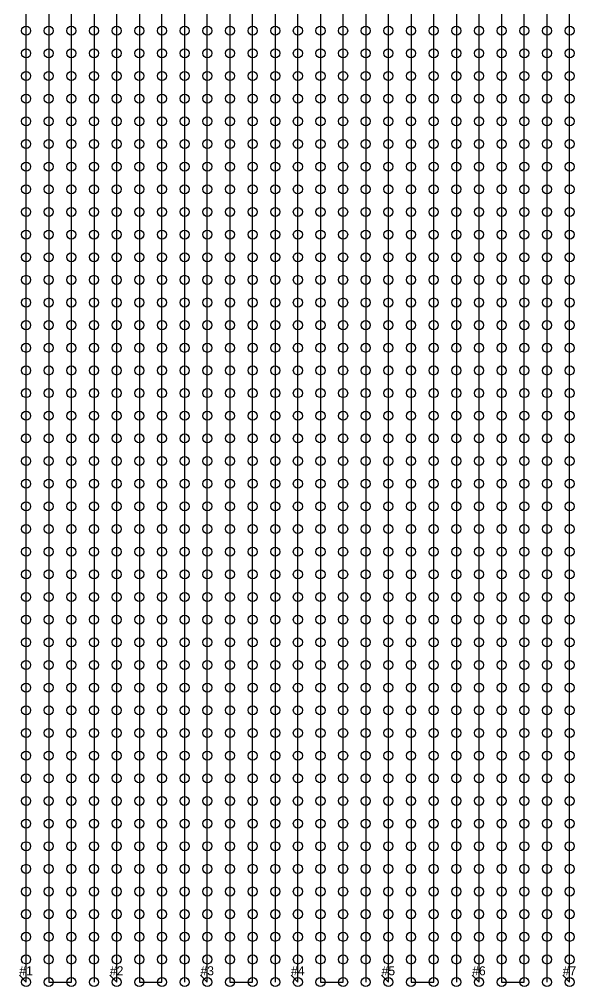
# Model space of a CAD drawing. Extents: x 974 to 1025, y 916 to 1085.
# Drawn here: x 973.7 to 998.27, y 915.8 to 958.5 of the extents above; entities that cross this region are included whole.
import ezdxf

# ---------------------------------------------------------------- set-up
doc = ezdxf.new("R2010")
doc.units = 0
doc.layers.get('0').update_dxf_attribs({"color": 22, "linetype": 'CONTINUOUS'})

msp = doc.modelspace()

# ---------------------------------------------------------------- linework, layer by layer
for p, q in [((974, 958), (974, 959)), ((975, 959), (975, 958)), ((976, 958), (976, 959)), ((977, 959), (977, 958)), ((978, 958), (978, 959)), ((979, 959), (979, 958)), ((980, 958), (980, 959)), ((981, 959), (981, 958)), ((982, 958), (982, 959)), ((983, 959), (983, 958)), ((984, 958), (984, 959)), ((985, 959), (985, 958)), ((986, 958), (986, 959)), ((987, 959), (987, 958)), ((988, 958), (988, 959)), ((989, 959), (989, 958)), ((990, 958), (990, 959)), ((991, 959), (991, 958)), ((992, 958), (992, 959)), ((993, 959), (993, 958)), ((994, 958), (994, 959)), ((995, 959), (995, 958)), ((996, 958), (996, 959)), ((997, 959), (997, 958)), ((998, 958), (998, 959)), ((974, 957), (974, 958)), ((975, 958), (975, 957)), ((976, 957), (976, 958)), ((977, 958), (977, 957)), ((978, 957), (978, 958)), ((979, 958), (979, 957)), ((980, 957), (980, 958)), ((981, 958), (981, 957)), ((982, 957), (982, 958)), ((983, 958), (983, 957)), ((984, 957), (984, 958)), ((985, 958), (985, 957)), ((986, 957), (986, 958)), ((987, 958), (987, 957)), ((988, 957), (988, 958)), ((989, 958), (989, 957)), ((990, 957), (990, 958)), ((991, 958), (991, 957)), ((992, 957), (992, 958)), ((993, 958), (993, 957)), ((994, 957), (994, 958)), ((995, 958), (995, 957)), ((996, 957), (996, 958)), ((997, 958), (997, 957)), ((998, 957), (998, 958)), ((974, 956), (974, 957)), ((975, 957), (975, 956)), ((976, 956), (976, 957)), ((977, 957), (977, 956)), ((978, 956), (978, 957)), ((979, 957), (979, 956)), ((980, 956), (980, 957)), ((981, 957), (981, 956)), ((982, 956), (982, 957)), ((983, 957), (983, 956)), ((984, 956), (984, 957)), ((985, 957), (985, 956)), ((986, 956), (986, 957)), ((987, 957), (987, 956)), ((988, 956), (988, 957)), ((989, 957), (989, 956)), ((990, 956), (990, 957)), ((991, 957), (991, 956)), ((992, 956), (992, 957)), ((993, 957), (993, 956)), ((994, 956), (994, 957)), ((995, 957), (995, 956)), ((996, 956), (996, 957)), ((997, 957), (997, 956)), ((998, 956), (998, 957)), ((974, 955), (974, 956)), ((975, 956), (975, 955)), ((976, 955), (976, 956)), ((977, 956), (977, 955)), ((978, 955), (978, 956)), ((979, 956), (979, 955)), ((980, 955), (980, 956)), ((981, 956), (981, 955)), ((982, 955), (982, 956)), ((983, 956), (983, 955)), ((984, 955), (984, 956)), ((985, 956), (985, 955)), ((986, 955), (986, 956)), ((987, 956), (987, 955)), ((988, 955), (988, 956)), ((989, 956), (989, 955)), ((990, 955), (990, 956)), ((991, 956), (991, 955)), ((992, 955), (992, 956)), ((993, 956), (993, 955)), ((994, 955), (994, 956)), ((995, 956), (995, 955)), ((996, 955), (996, 956)), ((997, 956), (997, 955)), ((998, 955), (998, 956)), ((974, 954), (974, 955)), ((975, 955), (975, 954)), ((976, 954), (976, 955)), ((977, 955), (977, 954)), ((978, 954), (978, 955)), ((979, 955), (979, 954)), ((980, 954), (980, 955)), ((981, 955), (981, 954)), ((982, 954), (982, 955)), ((983, 955), (983, 954)), ((984, 954), (984, 955)), ((985, 955), (985, 954)), ((986, 954), (986, 955)), ((987, 955), (987, 954)), ((988, 954), (988, 955)), ((989, 955), (989, 954)), ((990, 954), (990, 955)), ((991, 955), (991, 954)), ((992, 954), (992, 955)), ((993, 955), (993, 954)), ((994, 954), (994, 955)), ((995, 955), (995, 954)), ((996, 954), (996, 955)), ((997, 955), (997, 954)), ((998, 954), (998, 955)), ((974, 953), (974, 954)), ((975, 954), (975, 953)), ((976, 953), (976, 954)), ((977, 954), (977, 953)), ((978, 953), (978, 954)), ((979, 954), (979, 953)), ((980, 953), (980, 954)), ((981, 954), (981, 953)), ((982, 953), (982, 954)), ((983, 954), (983, 953)), ((984, 953), (984, 954)), ((985, 954), (985, 953)), ((986, 953), (986, 954)), ((987, 954), (987, 953)), ((988, 953), (988, 954)), ((989, 954), (989, 953)), ((990, 953), (990, 954)), ((991, 954), (991, 953)), ((992, 953), (992, 954)), ((993, 954), (993, 953)), ((994, 953), (994, 954)), ((995, 954), (995, 953)), ((996, 953), (996, 954)), ((997, 954), (997, 953)), ((998, 953), (998, 954)), ((974, 952), (974, 953)), ((975, 953), (975, 952)), ((976, 952), (976, 953)), ((977, 953), (977, 952)), ((978, 952), (978, 953)), ((979, 953), (979, 952)), ((980, 952), (980, 953)), ((981, 953), (981, 952)), ((982, 952), (982, 953)), ((983, 953), (983, 952)), ((984, 952), (984, 953)), ((985, 953), (985, 952)), ((986, 952), (986, 953)), ((987, 953), (987, 952)), ((988, 952), (988, 953)), ((989, 953), (989, 952)), ((990, 952), (990, 953)), ((991, 953), (991, 952)), ((992, 952), (992, 953)), ((993, 953), (993, 952)), ((994, 952), (994, 953)), ((995, 953), (995, 952)), ((996, 952), (996, 953)), ((997, 953), (997, 952)), ((998, 952), (998, 953)), ((974, 951), (974, 952)), ((975, 952), (975, 951)), ((976, 951), (976, 952)), ((977, 952), (977, 951)), ((978, 951), (978, 952)), ((979, 952), (979, 951)), ((980, 951), (980, 952)), ((981, 952), (981, 951)), ((982, 951), (982, 952)), ((983, 952), (983, 951)), ((984, 951), (984, 952)), ((985, 952), (985, 951)), ((986, 951), (986, 952)), ((987, 952), (987, 951)), ((988, 951), (988, 952)), ((989, 952), (989, 951)), ((990, 951), (990, 952)), ((991, 952), (991, 951)), ((992, 951), (992, 952)), ((993, 952), (993, 951)), ((994, 951), (994, 952)), ((995, 952), (995, 951)), ((996, 951), (996, 952)), ((997, 952), (997, 951)), ((998, 951), (998, 952)), ((974, 950), (974, 951)), ((975, 951), (975, 950)), ((976, 950), (976, 951)), ((977, 951), (977, 950)), ((978, 950), (978, 951)), ((979, 951), (979, 950)), ((980, 950), (980, 951)), ((981, 951), (981, 950)), ((982, 950), (982, 951)), ((983, 951), (983, 950)), ((984, 950), (984, 951)), ((985, 951), (985, 950)), ((986, 950), (986, 951)), ((987, 951), (987, 950)), ((988, 950), (988, 951)), ((989, 951), (989, 950)), ((990, 950), (990, 951)), ((991, 951), (991, 950)), ((992, 950), (992, 951)), ((993, 951), (993, 950)), ((994, 950), (994, 951)), ((995, 951), (995, 950)), ((996, 950), (996, 951)), ((997, 951), (997, 950)), ((998, 950), (998, 951)), ((974, 949), (974, 950)), ((975, 950), (975, 949)), ((976, 949), (976, 950)), ((977, 950), (977, 949)), ((978, 949), (978, 950)), ((979, 950), (979, 949)), ((980, 949), (980, 950)), ((981, 950), (981, 949)), ((982, 949), (982, 950)), ((983, 950), (983, 949)), ((984, 949), (984, 950)), ((985, 950), (985, 949)), ((986, 949), (986, 950)), ((987, 950), (987, 949)), ((988, 949), (988, 950)), ((989, 950), (989, 949)), ((990, 949), (990, 950)), ((991, 950), (991, 949)), ((992, 949), (992, 950)), ((993, 950), (993, 949)), ((994, 949), (994, 950)), ((995, 950), (995, 949)), ((996, 949), (996, 950)), ((997, 950), (997, 949)), ((998, 949), (998, 950)), ((974, 948), (974, 949)), ((975, 949), (975, 948)), ((976, 948), (976, 949)), ((977, 949), (977, 948)), ((978, 948), (978, 949)), ((979, 949), (979, 948)), ((980, 948), (980, 949)), ((981, 949), (981, 948)), ((982, 948), (982, 949)), ((983, 949), (983, 948)), ((984, 948), (984, 949)), ((985, 949), (985, 948)), ((986, 948), (986, 949)), ((987, 949), (987, 948)), ((988, 948), (988, 949)), ((989, 949), (989, 948)), ((990, 948), (990, 949)), ((991, 949), (991, 948)), ((992, 948), (992, 949)), ((993, 949), (993, 948)), ((994, 948), (994, 949)), ((995, 949), (995, 948)), ((996, 948), (996, 949)), ((997, 949), (997, 948)), ((998, 948), (998, 949)), ((974, 947), (974, 948)), ((975, 948), (975, 947)), ((976, 947), (976, 948)), ((977, 948), (977, 947)), ((978, 947), (978, 948)), ((979, 948), (979, 947)), ((980, 947), (980, 948)), ((981, 948), (981, 947)), ((982, 947), (982, 948)), ((983, 948), (983, 947)), ((984, 947), (984, 948)), ((985, 948), (985, 947)), ((986, 947), (986, 948)), ((987, 948), (987, 947)), ((988, 947), (988, 948)), ((989, 948), (989, 947)), ((990, 947), (990, 948)), ((991, 948), (991, 947)), ((992, 947), (992, 948)), ((993, 948), (993, 947)), ((994, 947), (994, 948)), ((995, 948), (995, 947)), ((996, 947), (996, 948)), ((997, 948), (997, 947)), ((998, 947), (998, 948)), ((974, 946), (974, 947)), ((975, 947), (975, 946)), ((976, 946), (976, 947)), ((977, 947), (977, 946)), ((978, 946), (978, 947)), ((979, 947), (979, 946)), ((980, 946), (980, 947)), ((981, 947), (981, 946)), ((982, 946), (982, 947)), ((983, 947), (983, 946)), ((984, 946), (984, 947)), ((985, 947), (985, 946)), ((986, 946), (986, 947)), ((987, 947), (987, 946)), ((988, 946), (988, 947)), ((989, 947), (989, 946)), ((990, 946), (990, 947)), ((991, 947), (991, 946)), ((992, 946), (992, 947)), ((993, 947), (993, 946)), ((994, 946), (994, 947)), ((995, 947), (995, 946)), ((996, 946), (996, 947)), ((997, 947), (997, 946)), ((998, 946), (998, 947)), ((974, 945), (974, 946)), ((975, 946), (975, 945)), ((976, 945), (976, 946)), ((977, 946), (977, 945)), ((978, 945), (978, 946)), ((979, 946), (979, 945)), ((980, 945), (980, 946)), ((981, 946), (981, 945)), ((982, 945), (982, 946)), ((983, 946), (983, 945)), ((984, 945), (984, 946)), ((985, 946), (985, 945)), ((986, 945), (986, 946)), ((987, 946), (987, 945)), ((988, 945), (988, 946)), ((989, 946), (989, 945)), ((990, 945), (990, 946)), ((991, 946), (991, 945)), ((992, 945), (992, 946)), ((993, 946), (993, 945)), ((994, 945), (994, 946)), ((995, 946), (995, 945)), ((996, 945), (996, 946)), ((997, 946), (997, 945)), ((998, 945), (998, 946)), ((974, 944), (974, 945)), ((975, 945), (975, 944)), ((976, 944), (976, 945)), ((977, 945), (977, 944)), ((978, 944), (978, 945)), ((979, 945), (979, 944)), ((980, 944), (980, 945)), ((981, 945), (981, 944)), ((982, 944), (982, 945)), ((983, 945), (983, 944)), ((984, 944), (984, 945)), ((985, 945), (985, 944)), ((986, 944), (986, 945)), ((987, 945), (987, 944)), ((988, 944), (988, 945)), ((989, 945), (989, 944)), ((990, 944), (990, 945)), ((991, 945), (991, 944)), ((992, 944), (992, 945)), ((993, 945), (993, 944)), ((994, 944), (994, 945)), ((995, 945), (995, 944)), ((996, 944), (996, 945)), ((997, 945), (997, 944)), ((998, 944), (998, 945)), ((974, 943), (974, 944)), ((975, 944), (975, 943)), ((976, 943), (976, 944)), ((977, 944), (977, 943)), ((978, 943), (978, 944)), ((979, 944), (979, 943)), ((980, 943), (980, 944)), ((981, 944), (981, 943)), ((982, 943), (982, 944)), ((983, 944), (983, 943)), ((984, 943), (984, 944)), ((985, 944), (985, 943)), ((986, 943), (986, 944)), ((987, 944), (987, 943)), ((988, 943), (988, 944)), ((989, 944), (989, 943)), ((990, 943), (990, 944)), ((991, 944), (991, 943)), ((992, 943), (992, 944)), ((993, 944), (993, 943)), ((994, 943), (994, 944)), ((995, 944), (995, 943)), ((996, 943), (996, 944)), ((997, 944), (997, 943)), ((998, 943), (998, 944)), ((974, 942), (974, 943)), ((975, 943), (975, 942)), ((976, 942), (976, 943)), ((977, 943), (977, 942)), ((978, 942), (978, 943)), ((979, 943), (979, 942)), ((980, 942), (980, 943)), ((981, 943), (981, 942)), ((982, 942), (982, 943)), ((983, 943), (983, 942)), ((984, 942), (984, 943)), ((985, 943), (985, 942)), ((986, 942), (986, 943)), ((987, 943), (987, 942)), ((988, 942), (988, 943)), ((989, 943), (989, 942)), ((990, 942), (990, 943)), ((991, 943), (991, 942)), ((992, 942), (992, 943)), ((993, 943), (993, 942)), ((994, 942), (994, 943)), ((995, 943), (995, 942)), ((996, 942), (996, 943)), ((997, 943), (997, 942)), ((998, 942), (998, 943)), ((974, 941), (974, 942)), ((975, 942), (975, 941)), ((976, 941), (976, 942)), ((977, 942), (977, 941)), ((978, 941), (978, 942)), ((979, 942), (979, 941)), ((980, 941), (980, 942)), ((981, 942), (981, 941)), ((982, 941), (982, 942)), ((983, 942), (983, 941)), ((984, 941), (984, 942)), ((985, 942), (985, 941)), ((986, 941), (986, 942)), ((987, 942), (987, 941)), ((988, 941), (988, 942)), ((989, 942), (989, 941)), ((990, 941), (990, 942)), ((991, 942), (991, 941)), ((992, 941), (992, 942)), ((993, 942), (993, 941)), ((994, 941), (994, 942)), ((995, 942), (995, 941)), ((996, 941), (996, 942)), ((997, 942), (997, 941)), ((998, 941), (998, 942)), ((974, 940), (974, 941)), ((975, 941), (975, 940)), ((976, 940), (976, 941)), ((977, 941), (977, 940)), ((978, 940), (978, 941)), ((979, 941), (979, 940)), ((980, 940), (980, 941)), ((981, 941), (981, 940)), ((982, 940), (982, 941)), ((983, 941), (983, 940)), ((984, 940), (984, 941)), ((985, 941), (985, 940)), ((986, 940), (986, 941)), ((987, 941), (987, 940)), ((988, 940), (988, 941)), ((989, 941), (989, 940)), ((990, 940), (990, 941)), ((991, 941), (991, 940)), ((992, 940), (992, 941)), ((993, 941), (993, 940)), ((994, 940), (994, 941)), ((995, 941), (995, 940)), ((996, 940), (996, 941)), ((997, 941), (997, 940)), ((998, 940), (998, 941)), ((974, 939), (974, 940)), ((975, 940), (975, 939)), ((976, 939), (976, 940)), ((977, 940), (977, 939)), ((978, 939), (978, 940)), ((979, 940), (979, 939)), ((980, 939), (980, 940)), ((981, 940), (981, 939)), ((982, 939), (982, 940)), ((983, 940), (983, 939)), ((984, 939), (984, 940)), ((985, 940), (985, 939)), ((986, 939), (986, 940)), ((987, 940), (987, 939)), ((988, 939), (988, 940)), ((989, 940), (989, 939)), ((990, 939), (990, 940)), ((991, 940), (991, 939)), ((992, 939), (992, 940)), ((993, 940), (993, 939)), ((994, 939), (994, 940)), ((995, 940), (995, 939)), ((996, 939), (996, 940)), ((997, 940), (997, 939)), ((998, 939), (998, 940)), ((974, 938), (974, 939)), ((975, 939), (975, 938)), ((976, 938), (976, 939)), ((977, 939), (977, 938)), ((978, 938), (978, 939)), ((979, 939), (979, 938)), ((980, 938), (980, 939)), ((981, 939), (981, 938)), ((982, 938), (982, 939)), ((983, 939), (983, 938)), ((984, 938), (984, 939)), ((985, 939), (985, 938)), ((986, 938), (986, 939)), ((987, 939), (987, 938)), ((988, 938), (988, 939)), ((989, 939), (989, 938)), ((990, 938), (990, 939)), ((991, 939), (991, 938)), ((992, 938), (992, 939)), ((993, 939), (993, 938)), ((994, 938), (994, 939)), ((995, 939), (995, 938)), ((996, 938), (996, 939)), ((997, 939), (997, 938)), ((998, 938), (998, 939)), ((974, 937), (974, 938)), ((975, 938), (975, 937)), ((976, 937), (976, 938)), ((977, 938), (977, 937)), ((978, 937), (978, 938)), ((979, 938), (979, 937)), ((980, 937), (980, 938)), ((981, 938), (981, 937)), ((982, 937), (982, 938)), ((983, 938), (983, 937)), ((984, 937), (984, 938)), ((985, 938), (985, 937)), ((986, 937), (986, 938)), ((987, 938), (987, 937)), ((988, 937), (988, 938)), ((989, 938), (989, 937)), ((990, 937), (990, 938)), ((991, 938), (991, 937)), ((992, 937), (992, 938)), ((993, 938), (993, 937)), ((994, 937), (994, 938)), ((995, 938), (995, 937)), ((996, 937), (996, 938)), ((997, 938), (997, 937)), ((998, 937), (998, 938)), ((974, 936), (974, 937)), ((975, 937), (975, 936)), ((976, 936), (976, 937)), ((977, 937), (977, 936)), ((978, 936), (978, 937)), ((979, 937), (979, 936)), ((980, 936), (980, 937)), ((981, 937), (981, 936)), ((982, 936), (982, 937)), ((983, 937), (983, 936)), ((984, 936), (984, 937)), ((985, 937), (985, 936)), ((986, 936), (986, 937)), ((987, 937), (987, 936)), ((988, 936), (988, 937)), ((989, 937), (989, 936)), ((990, 936), (990, 937)), ((991, 937), (991, 936)), ((992, 936), (992, 937)), ((993, 937), (993, 936)), ((994, 936), (994, 937)), ((995, 937), (995, 936)), ((996, 936), (996, 937)), ((997, 937), (997, 936)), ((998, 936), (998, 937)), ((974, 935), (974, 936)), ((975, 936), (975, 935)), ((976, 935), (976, 936)), ((977, 936), (977, 935)), ((978, 935), (978, 936)), ((979, 936), (979, 935)), ((980, 935), (980, 936)), ((981, 936), (981, 935)), ((982, 935), (982, 936)), ((983, 936), (983, 935)), ((984, 935), (984, 936)), ((985, 936), (985, 935)), ((986, 935), (986, 936)), ((987, 936), (987, 935)), ((988, 935), (988, 936)), ((989, 936), (989, 935)), ((990, 935), (990, 936)), ((991, 936), (991, 935)), ((992, 935), (992, 936)), ((993, 936), (993, 935)), ((994, 935), (994, 936)), ((995, 936), (995, 935)), ((996, 935), (996, 936)), ((997, 936), (997, 935)), ((998, 935), (998, 936)), ((974, 934), (974, 935)), ((975, 935), (975, 934)), ((976, 934), (976, 935)), ((977, 935), (977, 934)), ((978, 934), (978, 935)), ((979, 935), (979, 934)), ((980, 934), (980, 935)), ((981, 935), (981, 934)), ((982, 934), (982, 935)), ((983, 935), (983, 934)), ((984, 934), (984, 935)), ((985, 935), (985, 934)), ((986, 934), (986, 935)), ((987, 935), (987, 934)), ((988, 934), (988, 935)), ((989, 935), (989, 934)), ((990, 934), (990, 935)), ((991, 935), (991, 934)), ((992, 934), (992, 935)), ((993, 935), (993, 934)), ((994, 934), (994, 935)), ((995, 935), (995, 934)), ((996, 934), (996, 935)), ((997, 935), (997, 934)), ((998, 934), (998, 935)), ((974, 933), (974, 934)), ((975, 934), (975, 933)), ((976, 933), (976, 934)), ((977, 934), (977, 933)), ((978, 933), (978, 934)), ((979, 934), (979, 933)), ((980, 933), (980, 934)), ((981, 934), (981, 933)), ((982, 933), (982, 934)), ((983, 934), (983, 933)), ((984, 933), (984, 934)), ((985, 934), (985, 933)), ((986, 933), (986, 934)), ((987, 934), (987, 933)), ((988, 933), (988, 934)), ((989, 934), (989, 933)), ((990, 933), (990, 934)), ((991, 934), (991, 933)), ((992, 933), (992, 934)), ((993, 934), (993, 933)), ((994, 933), (994, 934)), ((995, 934), (995, 933)), ((996, 933), (996, 934)), ((997, 934), (997, 933)), ((998, 933), (998, 934)), ((974, 932), (974, 933)), ((975, 933), (975, 932)), ((976, 932), (976, 933)), ((977, 933), (977, 932)), ((978, 932), (978, 933)), ((979, 933), (979, 932)), ((980, 932), (980, 933)), ((981, 933), (981, 932)), ((982, 932), (982, 933)), ((983, 933), (983, 932)), ((984, 932), (984, 933)), ((985, 933), (985, 932)), ((986, 932), (986, 933)), ((987, 933), (987, 932)), ((988, 932), (988, 933)), ((989, 933), (989, 932)), ((990, 932), (990, 933)), ((991, 933), (991, 932)), ((992, 932), (992, 933)), ((993, 933), (993, 932)), ((994, 932), (994, 933)), ((995, 933), (995, 932)), ((996, 932), (996, 933)), ((997, 933), (997, 932)), ((998, 932), (998, 933)), ((974, 931), (974, 932)), ((975, 932), (975, 931)), ((976, 931), (976, 932)), ((977, 932), (977, 931)), ((978, 931), (978, 932)), ((979, 932), (979, 931)), ((980, 931), (980, 932)), ((981, 932), (981, 931)), ((982, 931), (982, 932)), ((983, 932), (983, 931)), ((984, 931), (984, 932)), ((985, 932), (985, 931)), ((986, 931), (986, 932)), ((987, 932), (987, 931)), ((988, 931), (988, 932)), ((989, 932), (989, 931)), ((990, 931), (990, 932)), ((991, 932), (991, 931)), ((992, 931), (992, 932)), ((993, 932), (993, 931)), ((994, 931), (994, 932)), ((995, 932), (995, 931)), ((996, 931), (996, 932)), ((997, 932), (997, 931)), ((998, 931), (998, 932)), ((974, 930), (974, 931)), ((975, 931), (975, 930)), ((976, 930), (976, 931)), ((977, 931), (977, 930)), ((978, 930), (978, 931)), ((979, 931), (979, 930)), ((980, 930), (980, 931)), ((981, 931), (981, 930)), ((982, 930), (982, 931)), ((983, 931), (983, 930)), ((984, 930), (984, 931)), ((985, 931), (985, 930)), ((986, 930), (986, 931)), ((987, 931), (987, 930)), ((988, 930), (988, 931)), ((989, 931), (989, 930)), ((990, 930), (990, 931)), ((991, 931), (991, 930)), ((992, 930), (992, 931)), ((993, 931), (993, 930)), ((994, 930), (994, 931)), ((995, 931), (995, 930)), ((996, 930), (996, 931)), ((997, 931), (997, 930)), ((998, 930), (998, 931)), ((974, 929), (974, 930)), ((975, 930), (975, 929)), ((976, 929), (976, 930)), ((977, 930), (977, 929)), ((978, 929), (978, 930)), ((979, 930), (979, 929)), ((980, 929), (980, 930)), ((981, 930), (981, 929)), ((982, 929), (982, 930)), ((983, 930), (983, 929)), ((984, 929), (984, 930)), ((985, 930), (985, 929)), ((986, 929), (986, 930)), ((987, 930), (987, 929)), ((988, 929), (988, 930)), ((989, 930), (989, 929)), ((990, 929), (990, 930)), ((991, 930), (991, 929)), ((992, 929), (992, 930)), ((993, 930), (993, 929)), ((994, 929), (994, 930)), ((995, 930), (995, 929)), ((996, 929), (996, 930)), ((997, 930), (997, 929)), ((998, 929), (998, 930)), ((974, 928), (974, 929)), ((975, 929), (975, 928)), ((976, 928), (976, 929)), ((977, 929), (977, 928)), ((978, 928), (978, 929)), ((979, 929), (979, 928)), ((980, 928), (980, 929)), ((981, 929), (981, 928)), ((982, 928), (982, 929)), ((983, 929), (983, 928)), ((984, 928), (984, 929)), ((985, 929), (985, 928)), ((986, 928), (986, 929)), ((987, 929), (987, 928)), ((988, 928), (988, 929)), ((989, 929), (989, 928)), ((990, 928), (990, 929)), ((991, 929), (991, 928)), ((992, 928), (992, 929)), ((993, 929), (993, 928)), ((994, 928), (994, 929)), ((995, 929), (995, 928)), ((996, 928), (996, 929)), ((997, 929), (997, 928)), ((998, 928), (998, 929)), ((974, 927), (974, 928)), ((975, 928), (975, 927)), ((976, 927), (976, 928)), ((977, 928), (977, 927)), ((978, 927), (978, 928)), ((979, 928), (979, 927)), ((980, 927), (980, 928)), ((981, 928), (981, 927)), ((982, 927), (982, 928)), ((983, 928), (983, 927)), ((984, 927), (984, 928)), ((985, 928), (985, 927)), ((986, 927), (986, 928)), ((987, 928), (987, 927)), ((988, 927), (988, 928)), ((989, 928), (989, 927)), ((990, 927), (990, 928)), ((991, 928), (991, 927)), ((992, 927), (992, 928)), ((993, 928), (993, 927)), ((994, 927), (994, 928)), ((995, 928), (995, 927)), ((996, 927), (996, 928)), ((997, 928), (997, 927)), ((998, 927), (998, 928)), ((974, 926), (974, 927)), ((975, 927), (975, 926)), ((976, 926), (976, 927)), ((977, 927), (977, 926)), ((978, 926), (978, 927)), ((979, 927), (979, 926)), ((980, 926), (980, 927)), ((981, 927), (981, 926)), ((982, 926), (982, 927)), ((983, 927), (983, 926)), ((984, 926), (984, 927)), ((985, 927), (985, 926)), ((986, 926), (986, 927)), ((987, 927), (987, 926)), ((988, 926), (988, 927)), ((989, 927), (989, 926)), ((990, 926), (990, 927)), ((991, 927), (991, 926)), ((992, 926), (992, 927)), ((993, 927), (993, 926)), ((994, 926), (994, 927)), ((995, 927), (995, 926)), ((996, 926), (996, 927)), ((997, 927), (997, 926)), ((998, 926), (998, 927)), ((974, 925), (974, 926)), ((975, 926), (975, 925)), ((976, 925), (976, 926)), ((977, 926), (977, 925)), ((978, 925), (978, 926)), ((979, 926), (979, 925)), ((980, 925), (980, 926)), ((981, 926), (981, 925)), ((982, 925), (982, 926)), ((983, 926), (983, 925)), ((984, 925), (984, 926)), ((985, 926), (985, 925)), ((986, 925), (986, 926)), ((987, 926), (987, 925)), ((988, 925), (988, 926)), ((989, 926), (989, 925)), ((990, 925), (990, 926)), ((991, 926), (991, 925)), ((992, 925), (992, 926)), ((993, 926), (993, 925)), ((994, 925), (994, 926)), ((995, 926), (995, 925)), ((996, 925), (996, 926)), ((997, 926), (997, 925)), ((998, 925), (998, 926)), ((974, 924), (974, 925)), ((975, 925), (975, 924)), ((976, 924), (976, 925)), ((977, 925), (977, 924)), ((978, 924), (978, 925)), ((979, 925), (979, 924)), ((980, 924), (980, 925)), ((981, 925), (981, 924)), ((982, 924), (982, 925)), ((983, 925), (983, 924)), ((984, 924), (984, 925)), ((985, 925), (985, 924)), ((986, 924), (986, 925)), ((987, 925), (987, 924)), ((988, 924), (988, 925)), ((989, 925), (989, 924)), ((990, 924), (990, 925)), ((991, 925), (991, 924)), ((992, 924), (992, 925)), ((993, 925), (993, 924)), ((994, 924), (994, 925)), ((995, 925), (995, 924)), ((996, 924), (996, 925)), ((997, 925), (997, 924)), ((998, 924), (998, 925)), ((974, 923), (974, 924)), ((975, 924), (975, 923)), ((976, 923), (976, 924)), ((977, 924), (977, 923)), ((978, 923), (978, 924)), ((979, 924), (979, 923)), ((980, 923), (980, 924)), ((981, 924), (981, 923)), ((982, 923), (982, 924)), ((983, 924), (983, 923)), ((984, 923), (984, 924)), ((985, 924), (985, 923)), ((986, 923), (986, 924)), ((987, 924), (987, 923)), ((988, 923), (988, 924)), ((989, 924), (989, 923)), ((990, 923), (990, 924)), ((991, 924), (991, 923)), ((992, 923), (992, 924)), ((993, 924), (993, 923)), ((994, 923), (994, 924)), ((995, 924), (995, 923)), ((996, 923), (996, 924)), ((997, 924), (997, 923)), ((998, 923), (998, 924)), ((974, 922), (974, 923)), ((975, 923), (975, 922)), ((976, 922), (976, 923)), ((977, 923), (977, 922)), ((978, 922), (978, 923)), ((979, 923), (979, 922)), ((980, 922), (980, 923)), ((981, 923), (981, 922)), ((982, 922), (982, 923)), ((983, 923), (983, 922)), ((984, 922), (984, 923)), ((985, 923), (985, 922)), ((986, 922), (986, 923)), ((987, 923), (987, 922)), ((988, 922), (988, 923)), ((989, 923), (989, 922)), ((990, 922), (990, 923)), ((991, 923), (991, 922)), ((992, 922), (992, 923)), ((993, 923), (993, 922)), ((994, 922), (994, 923)), ((995, 923), (995, 922)), ((996, 922), (996, 923)), ((997, 923), (997, 922)), ((998, 922), (998, 923)), ((974, 921), (974, 922)), ((975, 922), (975, 921)), ((976, 921), (976, 922)), ((977, 922), (977, 921)), ((978, 921), (978, 922)), ((979, 922), (979, 921)), ((980, 921), (980, 922)), ((981, 922), (981, 921)), ((982, 921), (982, 922)), ((983, 922), (983, 921)), ((984, 921), (984, 922)), ((985, 922), (985, 921)), ((986, 921), (986, 922)), ((987, 922), (987, 921)), ((988, 921), (988, 922)), ((989, 922), (989, 921)), ((990, 921), (990, 922)), ((991, 922), (991, 921)), ((992, 921), (992, 922)), ((993, 922), (993, 921)), ((994, 921), (994, 922)), ((995, 922), (995, 921)), ((996, 921), (996, 922)), ((997, 922), (997, 921)), ((998, 921), (998, 922)), ((974, 920), (974, 921)), ((975, 921), (975, 920)), ((976, 920), (976, 921)), ((977, 921), (977, 920)), ((978, 920), (978, 921)), ((979, 921), (979, 920)), ((980, 920), (980, 921)), ((981, 921), (981, 920)), ((982, 920), (982, 921)), ((983, 921), (983, 920)), ((984, 920), (984, 921)), ((985, 921), (985, 920)), ((986, 920), (986, 921)), ((987, 921), (987, 920)), ((988, 920), (988, 921)), ((989, 921), (989, 920)), ((990, 920), (990, 921)), ((991, 921), (991, 920)), ((992, 920), (992, 921)), ((993, 921), (993, 920)), ((994, 920), (994, 921)), ((995, 921), (995, 920)), ((996, 920), (996, 921)), ((997, 921), (997, 920)), ((998, 920), (998, 921)), ((974, 919), (974, 920)), ((975, 920), (975, 919)), ((976, 919), (976, 920)), ((977, 920), (977, 919)), ((978, 919), (978, 920)), ((979, 920), (979, 919)), ((980, 919), (980, 920)), ((981, 920), (981, 919)), ((982, 919), (982, 920)), ((983, 920), (983, 919)), ((984, 919), (984, 920)), ((985, 920), (985, 919)), ((986, 919), (986, 920)), ((987, 920), (987, 919)), ((988, 919), (988, 920)), ((989, 920), (989, 919)), ((990, 919), (990, 920)), ((991, 920), (991, 919)), ((992, 919), (992, 920)), ((993, 920), (993, 919)), ((994, 919), (994, 920)), ((995, 920), (995, 919)), ((996, 919), (996, 920)), ((997, 920), (997, 919)), ((998, 919), (998, 920)), ((974, 918), (974, 919)), ((975, 919), (975, 918)), ((976, 918), (976, 919)), ((977, 919), (977, 918)), ((978, 918), (978, 919)), ((979, 919), (979, 918)), ((980, 918), (980, 919)), ((981, 919), (981, 918)), ((982, 918), (982, 919)), ((983, 919), (983, 918)), ((984, 918), (984, 919)), ((985, 919), (985, 918)), ((986, 918), (986, 919)), ((987, 919), (987, 918)), ((988, 918), (988, 919)), ((989, 919), (989, 918)), ((990, 918), (990, 919)), ((991, 919), (991, 918)), ((992, 918), (992, 919)), ((993, 919), (993, 918)), ((994, 918), (994, 919)), ((995, 919), (995, 918)), ((996, 918), (996, 919)), ((997, 919), (997, 918)), ((998, 918), (998, 919)), ((974, 917), (974, 918)), ((975, 918), (975, 917)), ((976, 917), (976, 918)), ((977, 918), (977, 917)), ((978, 917), (978, 918)), ((979, 918), (979, 917)), ((980, 917), (980, 918)), ((981, 918), (981, 917)), ((982, 917), (982, 918)), ((983, 918), (983, 917)), ((984, 917), (984, 918)), ((985, 918), (985, 917)), ((986, 917), (986, 918)), ((987, 918), (987, 917)), ((988, 917), (988, 918)), ((989, 918), (989, 917)), ((990, 917), (990, 918)), ((991, 918), (991, 917)), ((992, 917), (992, 918)), ((993, 918), (993, 917)), ((994, 917), (994, 918)), ((995, 918), (995, 917)), ((996, 917), (996, 918)), ((997, 918), (997, 917)), ((998, 917), (998, 918)), ((974, 916), (974, 917)), ((975, 917), (975, 916)), ((976, 916), (976, 917)), ((977, 917), (977, 916)), ((978, 916), (978, 917)), ((979, 917), (979, 916)), ((980, 916), (980, 917)), ((981, 917), (981, 916)), ((982, 916), (982, 917)), ((983, 917), (983, 916)), ((984, 916), (984, 917)), ((985, 917), (985, 916)), ((986, 916), (986, 917)), ((987, 917), (987, 916)), ((988, 916), (988, 917)), ((989, 917), (989, 916)), ((990, 916), (990, 917)), ((991, 917), (991, 916)), ((992, 916), (992, 917)), ((993, 917), (993, 916)), ((994, 916), (994, 917)), ((995, 917), (995, 916)), ((996, 916), (996, 917)), ((997, 917), (997, 916)), ((998, 916), (998, 917)), ((973.7, 916.3), (974, 916)), ((975, 916), (976, 916)), ((977.7, 916.3), (978, 916)), ((979, 916), (980, 916)), ((981.7, 916.3), (982, 916)), ((983, 916), (984, 916)), ((985.7, 916.3), (986, 916)), ((987, 916), (988, 916)), ((989.7, 916.3), (990, 916)), ((991, 916), (992, 916)), ((993.7, 916.3), (994, 916)), ((995, 916), (996, 916)), ((997.7, 916.3), (998, 916))]:
    msp.add_line(p, q)
for centre in [(974, 958), (975, 958), (976, 958), (977, 958), (978, 958), (979, 958), (980, 958), (981, 958), (982, 958), (983, 958), (984, 958), (985, 958), (986, 958), (987, 958), (988, 958), (989, 958), (990, 958), (991, 958), (992, 958), (993, 958), (994, 958), (995, 958), (996, 958), (997, 958), (998, 958), (974, 957), (975, 957), (976, 957), (977, 957), (978, 957), (979, 957), (980, 957), (981, 957), (982, 957), (983, 957), (984, 957), (985, 957), (986, 957), (987, 957), (988, 957), (989, 957), (990, 957), (991, 957), (992, 957), (993, 957), (994, 957), (995, 957), (996, 957), (997, 957), (998, 957), (974, 956), (975, 956), (976, 956), (977, 956), (978, 956), (979, 956), (980, 956), (981, 956), (982, 956), (983, 956), (984, 956), (985, 956), (986, 956), (987, 956), (988, 956), (989, 956), (990, 956), (991, 956), (992, 956), (993, 956), (994, 956), (995, 956), (996, 956), (997, 956), (998, 956), (974, 955), (975, 955), (976, 955), (977, 955), (978, 955), (979, 955), (980, 955), (981, 955), (982, 955), (983, 955), (984, 955), (985, 955), (986, 955), (987, 955), (988, 955), (989, 955), (990, 955), (991, 955), (992, 955), (993, 955), (994, 955), (995, 955), (996, 955), (997, 955), (998, 955), (974, 954), (975, 954), (976, 954), (977, 954), (978, 954), (979, 954), (980, 954), (981, 954), (982, 954), (983, 954), (984, 954), (985, 954), (986, 954), (987, 954), (988, 954), (989, 954), (990, 954), (991, 954), (992, 954), (993, 954), (994, 954), (995, 954), (996, 954), (997, 954), (998, 954), (974, 953), (975, 953), (976, 953), (977, 953), (978, 953), (979, 953), (980, 953), (981, 953), (982, 953), (983, 953), (984, 953), (985, 953), (986, 953), (987, 953), (988, 953), (989, 953), (990, 953), (991, 953), (992, 953), (993, 953), (994, 953), (995, 953), (996, 953), (997, 953), (998, 953), (974, 952), (975, 952), (976, 952), (977, 952), (978, 952), (979, 952), (980, 952), (981, 952), (982, 952), (983, 952), (984, 952), (985, 952), (986, 952), (987, 952), (988, 952), (989, 952), (990, 952), (991, 952), (992, 952), (993, 952), (994, 952), (995, 952), (996, 952), (997, 952), (998, 952), (974, 951), (975, 951), (976, 951), (977, 951), (978, 951), (979, 951), (980, 951), (981, 951), (982, 951), (983, 951), (984, 951), (985, 951), (986, 951), (987, 951), (988, 951), (989, 951), (990, 951), (991, 951), (992, 951), (993, 951), (994, 951), (995, 951), (996, 951), (997, 951), (998, 951), (974, 950), (975, 950), (976, 950), (977, 950), (978, 950), (979, 950), (980, 950), (981, 950), (982, 950), (983, 950), (984, 950), (985, 950), (986, 950), (987, 950), (988, 950), (989, 950), (990, 950), (991, 950), (992, 950), (993, 950), (994, 950), (995, 950), (996, 950), (997, 950), (998, 950), (974, 949), (975, 949), (976, 949), (977, 949), (978, 949), (979, 949), (980, 949), (981, 949), (982, 949), (983, 949), (984, 949), (985, 949), (986, 949), (987, 949), (988, 949), (989, 949), (990, 949), (991, 949), (992, 949), (993, 949), (994, 949), (995, 949), (996, 949), (997, 949), (998, 949), (974, 948), (975, 948), (976, 948), (977, 948), (978, 948), (979, 948), (980, 948), (981, 948), (982, 948), (983, 948), (984, 948), (985, 948), (986, 948), (987, 948), (988, 948), (989, 948), (990, 948), (991, 948), (992, 948), (993, 948), (994, 948), (995, 948), (996, 948), (997, 948), (998, 948), (974, 947), (975, 947), (976, 947), (977, 947), (978, 947), (979, 947), (980, 947), (981, 947), (982, 947), (983, 947), (984, 947), (985, 947), (986, 947), (987, 947), (988, 947), (989, 947), (990, 947), (991, 947), (992, 947), (993, 947), (994, 947), (995, 947), (996, 947), (997, 947), (998, 947), (974, 946), (975, 946), (976, 946), (977, 946), (978, 946), (979, 946), (980, 946), (981, 946), (982, 946), (983, 946), (984, 946), (985, 946), (986, 946), (987, 946), (988, 946), (989, 946), (990, 946), (991, 946), (992, 946), (993, 946), (994, 946), (995, 946), (996, 946), (997, 946), (998, 946), (974, 945), (975, 945), (976, 945), (977, 945), (978, 945), (979, 945), (980, 945), (981, 945), (982, 945), (983, 945), (984, 945), (985, 945), (986, 945), (987, 945), (988, 945), (989, 945), (990, 945), (991, 945), (992, 945), (993, 945), (994, 945), (995, 945), (996, 945), (997, 945), (998, 945), (974, 944), (975, 944), (976, 944), (977, 944), (978, 944), (979, 944), (980, 944), (981, 944), (982, 944), (983, 944), (984, 944), (985, 944), (986, 944), (987, 944), (988, 944), (989, 944), (990, 944), (991, 944), (992, 944), (993, 944), (994, 944), (995, 944), (996, 944), (997, 944), (998, 944), (974, 943), (975, 943), (976, 943), (977, 943), (978, 943), (979, 943), (980, 943), (981, 943), (982, 943), (983, 943), (984, 943), (985, 943), (986, 943), (987, 943), (988, 943), (989, 943), (990, 943), (991, 943), (992, 943), (993, 943), (994, 943), (995, 943), (996, 943), (997, 943), (998, 943), (974, 942), (975, 942), (976, 942), (977, 942), (978, 942), (979, 942), (980, 942), (981, 942), (982, 942), (983, 942), (984, 942), (985, 942), (986, 942), (987, 942), (988, 942), (989, 942), (990, 942), (991, 942), (992, 942), (993, 942), (994, 942), (995, 942), (996, 942), (997, 942), (998, 942), (974, 941), (975, 941), (976, 941), (977, 941), (978, 941), (979, 941), (980, 941), (981, 941), (982, 941), (983, 941), (984, 941), (985, 941), (986, 941), (987, 941), (988, 941), (989, 941), (990, 941), (991, 941), (992, 941), (993, 941), (994, 941), (995, 941), (996, 941), (997, 941), (998, 941), (974, 940), (975, 940), (976, 940), (977, 940), (978, 940), (979, 940), (980, 940), (981, 940), (982, 940), (983, 940), (984, 940), (985, 940), (986, 940), (987, 940), (988, 940), (989, 940), (990, 940), (991, 940), (992, 940), (993, 940), (994, 940), (995, 940), (996, 940), (997, 940), (998, 940), (974, 939), (975, 939), (976, 939), (977, 939), (978, 939), (979, 939), (980, 939), (981, 939), (982, 939), (983, 939), (984, 939), (985, 939), (986, 939), (987, 939), (988, 939), (989, 939), (990, 939), (991, 939), (992, 939), (993, 939), (994, 939), (995, 939), (996, 939), (997, 939), (998, 939), (974, 938), (975, 938), (976, 938), (977, 938), (978, 938), (979, 938), (980, 938), (981, 938), (982, 938), (983, 938), (984, 938), (985, 938), (986, 938), (987, 938), (988, 938), (989, 938), (990, 938), (991, 938), (992, 938), (993, 938), (994, 938), (995, 938), (996, 938), (997, 938), (998, 938), (974, 937), (975, 937), (976, 937), (977, 937), (978, 937), (979, 937), (980, 937), (981, 937), (982, 937), (983, 937), (984, 937), (985, 937), (986, 937), (987, 937), (988, 937), (989, 937), (990, 937), (991, 937), (992, 937), (993, 937), (994, 937), (995, 937), (996, 937), (997, 937), (998, 937), (974, 936), (975, 936), (976, 936), (977, 936), (978, 936), (979, 936), (980, 936), (981, 936), (982, 936), (983, 936), (984, 936), (985, 936), (986, 936), (987, 936), (988, 936), (989, 936), (990, 936), (991, 936), (992, 936), (993, 936), (994, 936), (995, 936), (996, 936), (997, 936), (998, 936), (974, 935), (975, 935), (976, 935), (977, 935), (978, 935), (979, 935), (980, 935), (981, 935), (982, 935), (983, 935), (984, 935), (985, 935), (986, 935), (987, 935), (988, 935), (989, 935), (990, 935), (991, 935), (992, 935), (993, 935), (994, 935), (995, 935), (996, 935), (997, 935), (998, 935), (974, 934), (975, 934), (976, 934), (977, 934), (978, 934), (979, 934), (980, 934), (981, 934), (982, 934), (983, 934), (984, 934), (985, 934), (986, 934), (987, 934), (988, 934), (989, 934), (990, 934), (991, 934), (992, 934), (993, 934), (994, 934), (995, 934), (996, 934), (997, 934), (998, 934), (974, 933), (975, 933), (976, 933), (977, 933), (978, 933), (979, 933), (980, 933), (981, 933), (982, 933), (983, 933), (984, 933), (985, 933), (986, 933), (987, 933), (988, 933), (989, 933), (990, 933), (991, 933), (992, 933), (993, 933), (994, 933), (995, 933), (996, 933), (997, 933), (998, 933), (974, 932), (975, 932), (976, 932), (977, 932), (978, 932), (979, 932), (980, 932), (981, 932), (982, 932), (983, 932), (984, 932), (985, 932), (986, 932), (987, 932), (988, 932), (989, 932), (990, 932), (991, 932), (992, 932), (993, 932), (994, 932), (995, 932), (996, 932), (997, 932), (998, 932), (974, 931), (975, 931), (976, 931), (977, 931), (978, 931), (979, 931), (980, 931), (981, 931), (982, 931), (983, 931), (984, 931), (985, 931), (986, 931), (987, 931), (988, 931), (989, 931), (990, 931), (991, 931), (992, 931), (993, 931), (994, 931), (995, 931), (996, 931), (997, 931), (998, 931), (974, 930), (975, 930), (976, 930), (977, 930), (978, 930), (979, 930), (980, 930), (981, 930), (982, 930), (983, 930), (984, 930), (985, 930), (986, 930), (987, 930), (988, 930), (989, 930), (990, 930), (991, 930), (992, 930), (993, 930), (994, 930), (995, 930), (996, 930), (997, 930), (998, 930), (974, 929), (975, 929), (976, 929), (977, 929), (978, 929), (979, 929), (980, 929), (981, 929), (982, 929), (983, 929), (984, 929), (985, 929), (986, 929), (987, 929), (988, 929), (989, 929), (990, 929), (991, 929), (992, 929), (993, 929), (994, 929), (995, 929), (996, 929), (997, 929), (998, 929), (974, 928), (975, 928), (976, 928), (977, 928), (978, 928), (979, 928), (980, 928), (981, 928), (982, 928), (983, 928), (984, 928), (985, 928), (986, 928), (987, 928), (988, 928), (989, 928), (990, 928), (991, 928), (992, 928), (993, 928), (994, 928), (995, 928), (996, 928), (997, 928), (998, 928), (974, 927), (975, 927), (976, 927), (977, 927), (978, 927), (979, 927), (980, 927), (981, 927), (982, 927), (983, 927), (984, 927), (985, 927), (986, 927), (987, 927), (988, 927), (989, 927), (990, 927), (991, 927), (992, 927), (993, 927), (994, 927), (995, 927), (996, 927), (997, 927), (998, 927), (974, 926), (975, 926), (976, 926), (977, 926), (978, 926), (979, 926), (980, 926), (981, 926), (982, 926), (983, 926), (984, 926), (985, 926), (986, 926), (987, 926), (988, 926), (989, 926), (990, 926), (991, 926), (992, 926), (993, 926), (994, 926), (995, 926), (996, 926), (997, 926), (998, 926), (974, 925), (975, 925), (976, 925), (977, 925), (978, 925), (979, 925), (980, 925), (981, 925), (982, 925), (983, 925), (984, 925), (985, 925), (986, 925), (987, 925), (988, 925), (989, 925), (990, 925), (991, 925), (992, 925), (993, 925), (994, 925), (995, 925), (996, 925), (997, 925), (998, 925), (974, 924), (975, 924), (976, 924), (977, 924), (978, 924), (979, 924), (980, 924), (981, 924), (982, 924), (983, 924), (984, 924), (985, 924), (986, 924), (987, 924), (988, 924), (989, 924), (990, 924), (991, 924), (992, 924), (993, 924), (994, 924), (995, 924), (996, 924), (997, 924), (998, 924), (974, 923), (975, 923), (976, 923), (977, 923), (978, 923), (979, 923), (980, 923), (981, 923), (982, 923), (983, 923), (984, 923), (985, 923), (986, 923), (987, 923), (988, 923), (989, 923), (990, 923), (991, 923), (992, 923), (993, 923), (994, 923), (995, 923), (996, 923), (997, 923), (998, 923), (974, 922), (975, 922), (976, 922), (977, 922), (978, 922), (979, 922), (980, 922), (981, 922), (982, 922), (983, 922), (984, 922), (985, 922), (986, 922), (987, 922), (988, 922), (989, 922), (990, 922), (991, 922), (992, 922), (993, 922), (994, 922), (995, 922), (996, 922), (997, 922), (998, 922), (974, 921), (975, 921), (976, 921), (977, 921), (978, 921), (979, 921), (980, 921), (981, 921), (982, 921), (983, 921), (984, 921), (985, 921), (986, 921), (987, 921), (988, 921), (989, 921), (990, 921), (991, 921), (992, 921), (993, 921), (994, 921), (995, 921), (996, 921), (997, 921), (998, 921), (974, 920), (975, 920), (976, 920), (977, 920), (978, 920), (979, 920), (980, 920), (981, 920), (982, 920), (983, 920), (984, 920), (985, 920), (986, 920), (987, 920), (988, 920), (989, 920), (990, 920), (991, 920), (992, 920), (993, 920), (994, 920), (995, 920), (996, 920), (997, 920), (998, 920), (974, 919), (975, 919), (976, 919), (977, 919), (978, 919), (979, 919), (980, 919), (981, 919), (982, 919), (983, 919), (984, 919), (985, 919), (986, 919), (987, 919), (988, 919), (989, 919), (990, 919), (991, 919), (992, 919), (993, 919), (994, 919), (995, 919), (996, 919), (997, 919), (998, 919), (974, 918), (975, 918), (976, 918), (977, 918), (978, 918), (979, 918), (980, 918), (981, 918), (982, 918), (983, 918), (984, 918), (985, 918), (986, 918), (987, 918), (988, 918), (989, 918), (990, 918), (991, 918), (992, 918), (993, 918), (994, 918), (995, 918), (996, 918), (997, 918), (998, 918), (974, 917), (975, 917), (976, 917), (977, 917), (978, 917), (979, 917), (980, 917), (981, 917), (982, 917), (983, 917), (984, 917), (985, 917), (986, 917), (987, 917), (988, 917), (989, 917), (990, 917), (991, 917), (992, 917), (993, 917), (994, 917), (995, 917), (996, 917), (997, 917), (998, 917), (974, 916), (975, 916), (976, 916), (977, 916), (978, 916), (979, 916), (980, 916), (981, 916), (982, 916), (983, 916), (984, 916), (985, 916), (986, 916), (987, 916), (988, 916), (989, 916), (990, 916), (991, 916), (992, 916), (993, 916), (994, 916), (995, 916), (996, 916), (997, 916), (998, 916)]:
    msp.add_circle(centre, 0.2)

# ---------------------------------------------------------------- texts
for s, p in [('#1', (973.7, 916.3)), ('#2', (977.7, 916.3)), ('#3', (981.7, 916.3)), ('#4', (985.7, 916.3)), ('#5', (989.7, 916.3)), ('#6', (993.7, 916.3)), ('#7', (997.7, 916.3))]:
    msp.add_text(s, height=0.4).set_placement(p)

doc.saveas('drawing.dxf')
